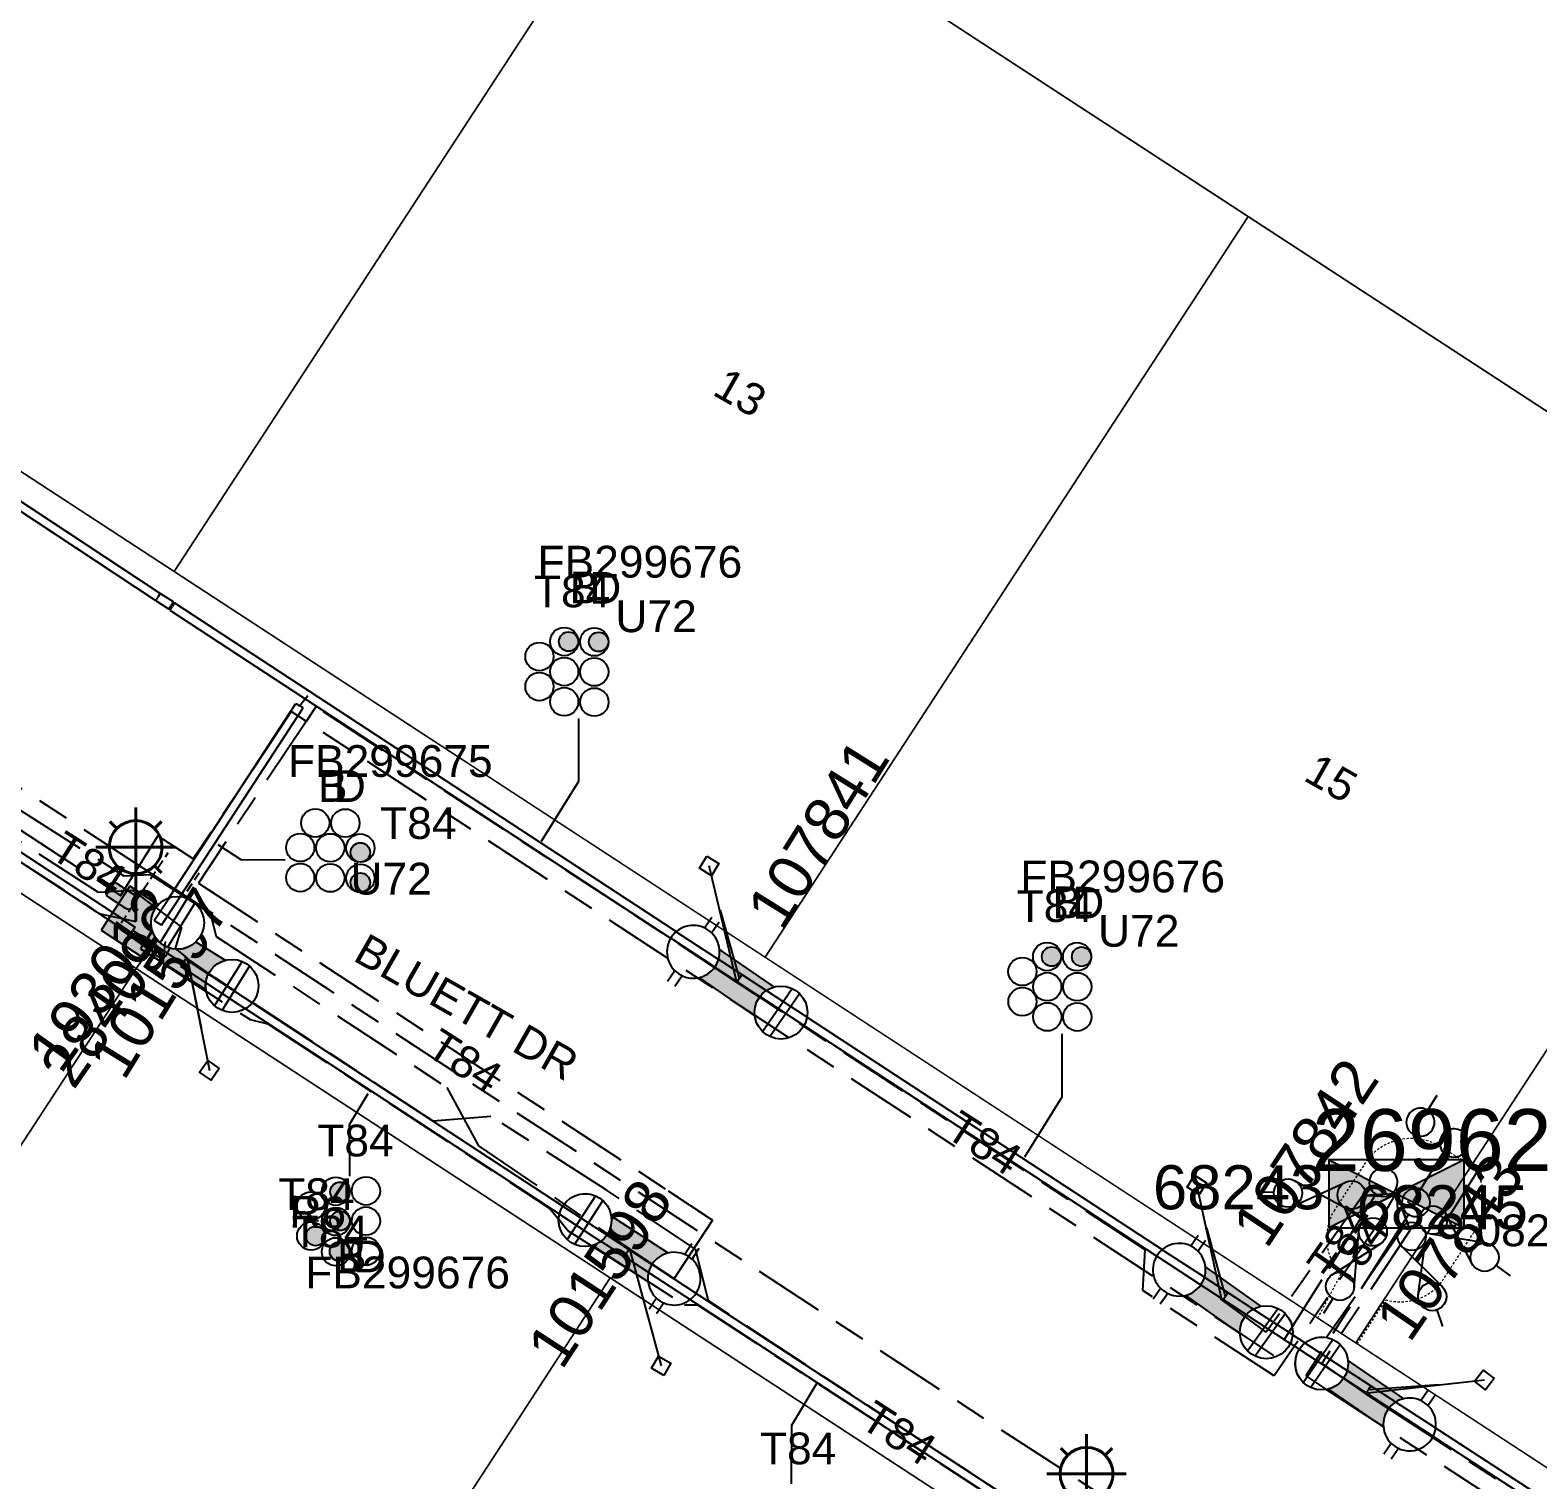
# Model space of a CAD drawing. Header units: metres. Extents: x 0 to 294317, y 0 to 6233398.
# Drawn here: x 293360.8 to 293446.3, y 6231379.5 to 6231461.6 of the extents above; entities that cross this region are included whole.
import ezdxf
from ezdxf.enums import TextEntityAlignment as Align

# ---------------------------------------------------------------- set-up
doc = ezdxf.new("R2010")
doc.units = ezdxf.units.M
for name, pattern in [('Cable Exist UG', [8.2, 4, -1.2, 1.8, -1.2]), ('DASHED', [0.75, 0.5, -0.25]), ('HIDDEN', [0.375, 0.25, -0.125]), ('HIDDEN2', [0.1875, 0.125, -0.0625])]:
    doc.linetypes.add(name, pattern=pattern)
doc.layers.get('0').update_dxf_attribs({"color": 6})
for name, color, linetype in [('_User Miscellaneous2', 7, 'Continuous'), ('Duct_SP_EXT', 7, 'Continuous'), ('Equip_HV_EXT', 7, 'Continuous'), ('Equip_LV_EXT', 7, 'Continuous'), ('Equip_SL_EXT', 7, 'Continuous'), ('Equip_SP_SL_EXT', 7, 'Continuous'), ('Mains_HV_EXT', 7, 'Continuous'), ('Mains_LV_EXT', 7, 'Continuous'), ('Mains_SL_EXT', 7, 'Continuous'), ('Services_SP_EXT', 7, 'Continuous'), ('Sub_SP_EXT', 7, 'Continuous'), ('SupportsUG_SP_LV_EXT', 7, 'Continuous'), ('SupportsUG_SP_LV_SL_EXT', 7, 'Continuous'), ('Trench_SP_EXT', 7, 'Continuous')]:
    doc.layers.add(name, color=color, linetype=linetype)
for name, color, linetype, lineweight in [('Cadastre Buildings_SP_EXT', 9, 'Continuous', 5), ('Cadastre Land Parcels_SP_EXT', 9, 'Continuous', 5), ('Cadastre Other Property_SP_EXT', 9, 'HIDDEN', 5), ('Cadastre Roads_SP_EXT', 9, 'Continuous', 5)]:
    doc.layers.add(name, color=color, linetype=linetype, lineweight=lineweight)
doc.layers.add('UNKNOWN_FEATURES', color=1, linetype='DASHED', plot=False)
doc.styles.add('COLUMN_LABEL', font='arial.ttf')
doc.styles.add('iecARIAL', font='arial.ttf', dxfattribs={"height": 2})
doc.styles.add('POLE_LABEL', font='arial.ttf')
doc.styles.get("Standard").update_dxf_attribs({"font": 'arial.ttf'})
doc.styles.add('SWITCH_LABEL', font='arial.ttf', dxfattribs={"height": 2.5})

# ---------------------------------------------------------------- blocks, each defined once
blk = doc.blocks.new('SUB_PADMOUNT_EXT')
for points in [[(0, 0), (-3.84, 1.92), (-3.84, -1.92)], [(0, 0), (3.84, 1.92), (3.84, -1.92)]]:
    blk.add_hatch(color=256).paths.add_polyline_path(points)
for p, q in [((3.84, 1.92), (-3.84, -1.92)), ((-3.84, 1.92), (3.84, -1.92))]:
    blk.add_line(p, q)
blk.add_lwpolyline([(-3.84, -1.92), (3.84, -1.92), (3.84, 1.92), (-3.84, 1.92)], close=True)
for tag, height, flags, p in [('ASSET_NUM', 3.5, 8, (2, 2)), ('STREET_CODE', 0.2, 9, (1.5, 0)), ('OPERATING_VOLTAGE', 0.2, 9, (1.5, -0.6)), ('ORIENTATION', 0.2, 9, (1.5, -0.8)), ('CONSTRUCTED_VOLTAGE', 0.2, 9, (1.5, -0.2)), ('NO_PHASES', 0.2, 9, (1.5, -0.4)), ('OWNED_BY', 0.2, 9, (1.5, -1)), ('OPERATED_BY', 0.2, 9, (1.5, -1.2)), ('SECONDARY_VOLTAGE', 0.2, 9, (1.5, -1.6)), ('STATE', 0.2, 9, (1.5, -1.8)), ('MAINTAINED_BY', 0.2, 9, (1.5, -1.4)), ('SUBSTATION_TYPE', 0.2, 9, (1.5, -2.2)), ('USAGE', 0.2, 9, (1.5, -2.4)), ('PARENT', 0.2, 9, (1.5, -2)), ('LEGEND', 0.2, 9, (1.5, -2.6)), ('STREETNAME', 0.2, 9, (1.5, -3)), ('SUBURB', 0.2, 9, (1.5, -3.2)), ('LOCATION', 0.2, 9, (1.5, -2.8)), ('NOTES', 0.2, 9, (1.5, -3.4)), ('Z', 0.2, 1, (1.5, -3.6))]:
    blk.add_attdef(tag, text='', height=height, dxfattribs=dict(flags=flags)).set_placement(p, align=Align.MIDDLE_LEFT)
blk = doc.blocks.new('COLUMN_EXT')
blk.add_hatch(color=256).paths.add_polyline_path([(-1.485, 1.485), (-1.485, -1.485), (1.485, -1.485), (1.485, 1.485)])
blk.add_lwpolyline([(-1.485, -1.485), (1.485, -1.485), (1.485, 1.485), (-1.485, 1.485)], close=True)
for tag, height, style, flags, p in [('ASSET_NUM', 2.5, 'COLUMN_LABEL', 8, (2, 2)), ('STRUCTURE_PLANT_NUMBER', 0.2, 'POLE_LABEL', 9, (1.813, 0.031)), ('STREET_CODE', 0.2, 'COLUMN_LABEL', 9, (1.813, -0.2))]:
    blk.add_attdef(tag, text='', height=height, dxfattribs=dict(style=style, flags=flags)).set_placement(p, align=Align.MIDDLE_LEFT)
at = {"flags": 9}
for tag, p in [('OWNED_BY', (1.813, -0.6)), ('STATE', (1.813, -0.8)), ('COLUMN_TYPE', (1.813, -0.4)), ('STREETNAME', (1.813, -1.6)), ('SUBURB', (1.813, -1.8)), ('USAGE', (1.813, -1)), ('LEGEND', (1.813, -1.2)), ('LOCATION', (1.813, -1.4)), ('NOTES', (1.813, -2))]:
    blk.add_attdef(tag, text='', height=0.2, dxfattribs=at).set_placement(p, align=Align.MIDDLE_LEFT)
at = {"flags": 1}
blk.add_attdef('Z', (1.813, -2.351), '', height=0.2, dxfattribs=at)
blk = doc.blocks.new('PILLAR_EXT')
blk.add_hatch(color=256).paths.add_polyline_path([(-2.475, 0.99), (-2.475, -0.99), (2.475, -0.99), (2.475, 0.99)])
blk.add_lwpolyline([(-2.475, -0.99), (2.475, -0.99), (2.475, 0.99), (-2.475, 0.99)], close=True)
at = {"style": 'iecARIAL', "flags": 8}
blk.add_attdef('ASSET_NUM', (1.5, 3.5), '', height=2.5, dxfattribs=at)
for tag, p, flags in [('OWNED_BY', (0, -0.2), 9), ('STATE', (0, -0.4), 9), ('SUPPORT_TYPE', (0, -0.6), 9), ('USAGE', (0, -0.8), 9), ('LEGEND', (0, -1), 9), ('STREETNAME', (0, -1.8), 9), ('LOCATION', (0, -1.2), 9), ('NOTES', (0, -1.4), 9), ('PARENT', (0, -1.6), 9), ('SUBURB', (0, -2), 1)]:
    blk.add_attdef(tag, p, '', height=0.2, dxfattribs=dict(flags=flags))
blk = doc.blocks.new('DUCT_EXT')
blk.add_circle((0, 0.8), 0.8)
at = {"flags": 1}
blk.add_attdef('Z', (0, 0), '', height=0.2, dxfattribs=at)
at = {"flags": 9}
for tag, p in [('DUCT_CODE', (0, 0)), ('XSECT_TYPE', (0, -0.2)), ('STATE', (0, -0.6)), ('FB_REFERENCE', (0, -0.4)), ('NOTES', (0, -0.8))]:
    blk.add_attdef(tag, text='', height=0.2, dxfattribs=at).set_placement(p, align=Align.MIDDLE_LEFT)
blk = doc.blocks.new('SL_LANTERN_EXT')
at = {"lineweight": 40}
for p, q in [((0, 1.968), (0, 6.468)), ((-1.459, 5.676), (-1.061, 5.278)), ((1.458, 5.676), (1.06, 5.278)), ((-2.25, 4.218), (2.25, 4.218)), ((-1.459, 2.759), (-1.061, 3.157)), ((0, 0), (0, 2.721)), ((1.458, 2.759), (1.06, 3.157))]:
    blk.add_line(p, q, dxfattribs=at)
blk.add_circle((0, 4.218), 1.5, dxfattribs=at)
at = {"style": 'iecARIAL', "flags": 8}
blk.add_attdef('ASSET_NUM', (1.5, 1.5), '', height=2.5, dxfattribs=at)
for tag, p, height, flags in [('CONSTRUCTED_VOLTAGE', (0.981, -0.653), 0.2, 9), ('CONTROL_TYPE', (0.981, -0.853), 0.2, 9), ('LANTERN_PURPOSE', (0.981, -1.053), 0.2, 9), ('LNUMBER', (2.181, -3.253), 2.5, 8), ('OPERATING_VOLTAGE', (0.981, -1.653), 0.2, 9), ('ORIENTATION', (0.981, -1.853), 0.2, 9), ('LANTERN_TYPE', (0.981, -1.253), 0.2, 9), ('NO_PHASES', (0.981, -1.453), 0.2, 9), ('OWNED_BY', (0.981, -2.053), 0.2, 9), ('STATE', (0.981, -2.253), 0.2, 9), ('CEXIST', (0.981, -2.653), 0.2, 9), ('USAGE', (0.981, -2.453), 0.2, 9), ('CNEW', (0.981, -2.853), 0.2, 9), ('CNUMBER', (0.981, -3.053), 0.2, 9), ('CREMOVE', (0.981, -3.253), 0.2, 9), ('CREPLACE', (0.981, -3.453), 0.2, 9), ('LKINGHEIGHT', (0.981, -3.653), 0.2, 9), ('LBRACKET', (0.981, -3.853), 0.2, 9), ('LBRACKETVOCAB', (0.981, -4.053), 0.2, 9), ('LCATEGORY', (0.981, -4.253), 0.2, 9), ('LCHARGE1', (0.981, -4.453), 0.2, 9), ('LCHARGE1PERCENT', (0.981, -4.653), 0.2, 9), ('LCHARGE2', (0.981, -4.853), 0.2, 9), ('LCHARGE2PERCENT', (0.981, -5.053), 0.2, 9), ('LCHARGE3', (0.981, -5.253), 0.2, 9), ('LCHARGE3PERCENT', (0.981, -5.453), 0.2, 9), ('LEXIST', (0.981, -5.653), 0.2, 9), ('LLAMP', (0.981, -5.853), 0.2, 9), ('LLAMPVOCAB', (0.981, -6.053), 0.2, 9), ('LMAST', (0.981, -6.253), 0.2, 9), ('LMASTVOCAB', (0.981, -6.453), 0.2, 9), ('LNEW', (0.981, -6.653), 0.2, 9), ('LANTNUMBER', (0.981, -6.853), 0.2, 9), ('LOUTREACH', (0.981, -7.253), 0.2, 9), ('LOUTREACHVOCAB', (0.981, -7.453), 0.2, 9), ('LRATECODE', (0.981, -7.653), 0.2, 9), ('LREMOVE', (0.981, -7.853), 0.2, 9), ('LREPLACE', (0.981, -8.053), 0.2, 9), ('LTYPE', (0.981, -8.253), 0.2, 9), ('LTYPEVOCAB', (0.981, -8.453), 0.2, 9), ('LEGEND', (0.981, -8.653), 0.2, 9), ('STREETNAME', (0.981, -9.253), 0.2, 9), ('SUBURB', (0.981, -9.453), 0.2, 1), ('LOCATION', (0.981, -8.853), 0.2, 9), ('NOTES', (0.981, -9.053), 0.2, 9)]:
    blk.add_attdef(tag, p, '', height=height, dxfattribs=dict(flags=flags))
blk = doc.blocks.new('CCP_EXT')
at = {"flags": 9}
for tag, p in [('STATE', (0, -1.8)), ('USAGE', (0, -1.2)), ('LEGEND', (0, -1.4)), ('LIFE_SUPPORT', (0, -1.6)), ('NOTES', (0, -2))]:
    blk.add_attdef(tag, text='', height=0.2, dxfattribs=at).set_placement(p, align=Align.MIDDLE_LEFT)
blk.add_wipeout([(0, 0.566), (0.566, 0), (0, -0.566), (-0.566, 0)])
blk.add_lwpolyline([(-0.566, 0), (0, 0.566), (0.566, 0), (0, -0.566), (-0.566, 0)])
at = {"flags": 1}
blk.add_attdef('Z', (0, 0), '', height=0.2, dxfattribs=at)
at = {"flags": 9}
for tag, p in [('CCP_TYPE', (0, 0)), ('OPERATING_VOLTAGE', (0, -0.6)), ('ORIENTATION', (0, -0.8)), ('CONSTRUCTED_VOLTAGE', (0, -0.2)), ('NO_PHASES', (0, -0.4)), ('OWNED_BY', (0, -1))]:
    blk.add_attdef(tag, text='', height=0.2, dxfattribs=at).set_placement(p, align=Align.MIDDLE_LEFT)
blk = doc.blocks.new('SL_STJ_EXT')
h = blk.add_hatch(color=256)
edge = h.paths.add_edge_path()
edge.add_ellipse((-0.586, 0.131), major_axis=(0.226, 0.226), ratio=1, start_angle=44.99996, end_angle=135)
edge.add_line((-0.906, 0.131), (-0.906, -0.131))
edge.add_ellipse((-0.586, -0.131), major_axis=(0.226, 0.226), ratio=1, start_angle=134.99996, end_angle=225)
edge.add_line((-0.586, -0.451), (0.586, -0.451))
edge.add_ellipse((0.586, -0.131), major_axis=(-0.226, 0.226), ratio=1, start_angle=134.99996, end_angle=225)
edge.add_line((0.906, -0.131), (0.906, 0.131))
edge.add_ellipse((0.586, 0.131), major_axis=(-0.226, 0.226), ratio=1, start_angle=224.99996, end_angle=315)
edge.add_line((0.586, 0.451), (-0.586, 0.451))
blk.add_lwpolyline([(-0.906, 0.131), (-0.906, -0.131, 0.414214), (-0.586, -0.451), (0.586, -0.451, 0.414214), (0.906, -0.131), (0.906, 0.131, 0.414214), (0.586, 0.451), (-0.586, 0.451, 0.414214)], format="xyb", close=True)
at = {"flags": 1}
blk.add_attdef('Z', (0, 0), '', height=0.2, dxfattribs=at)
at = {"flags": 9}
for tag, p in [('ORIENTATION', (0, 0)), ('USAGE', (0, -0.2)), ('LEGEND', (0, -0.4)), ('NOTES', (0, -0.6))]:
    blk.add_attdef(tag, text='', height=0.2, dxfattribs=at).set_placement(p, align=Align.MIDDLE_LEFT)
blk = doc.blocks.new('HV_STJ_EXT')
h = blk.add_hatch(color=256)
edge = h.paths.add_edge_path()
edge.add_ellipse((-0.586, 0.131), major_axis=(0.226, 0.226), ratio=1, start_angle=44.99996, end_angle=135)
edge.add_line((-0.906, 0.131), (-0.906, -0.131))
edge.add_ellipse((-0.586, -0.131), major_axis=(0.226, 0.226), ratio=1, start_angle=134.99996, end_angle=225)
edge.add_line((-0.586, -0.451), (0.586, -0.451))
edge.add_ellipse((0.586, -0.131), major_axis=(-0.226, 0.226), ratio=1, start_angle=134.99996, end_angle=225)
edge.add_line((0.906, -0.131), (0.906, 0.131))
edge.add_ellipse((0.586, 0.131), major_axis=(-0.226, 0.226), ratio=1, start_angle=224.99996, end_angle=315)
edge.add_line((0.586, 0.451), (-0.586, 0.451))
blk.add_lwpolyline([(-0.906, 0.131), (-0.906, -0.131, 0.414214), (-0.586, -0.451), (0.586, -0.451, 0.414214), (0.906, -0.131), (0.906, 0.131, 0.414214), (0.586, 0.451), (-0.586, 0.451, 0.414214)], format="xyb", close=True)
for tag, flags, p in [('ORIENTATION', 9, (1.5, 0)), ('Z', 1, (1.5, -0.8)), ('USAGE', 9, (1.5, -0.2)), ('LEGEND', 9, (1.5, -0.4)), ('NOTES', 9, (1.5, -0.6))]:
    blk.add_attdef(tag, text='', height=0.2, dxfattribs=dict(flags=flags)).set_placement(p, align=Align.MIDDLE_LEFT)
blk = doc.blocks.new('LV_UG_LINKS_CLOSED_EXT')
blk.add_wipeout([(-1.056, 1.057), (-1.18, 0.916), (-1.286, 0.761), (-1.371, 0.594), (-1.435, 0.417), (-1.476, 0.234), (-1.493, 0.047), (-1.487, -0.14), (-1.458, -0.326), (-1.406, -0.506), (-1.331, -0.678), (-1.236, -0.839), (-1.121, -0.988), (-0.988, -1.12), (-0.84, -1.235), (-0.679, -1.331), (-0.506, -1.406), (-0.326, -1.458), (-0.141, -1.487), (0.047, -1.493), (0.233, -1.476), (0.416, -1.435), (0.593, -1.371), (0.76, -1.286), (0.915, -1.181), (1.056, -1.057), (1.18, -0.916), (1.286, -0.761), (1.371, -0.594), (1.435, -0.417), (1.476, -0.234), (1.493, -0.047), (1.487, 0.14), (1.458, 0.326), (1.406, 0.506), (1.331, 0.678), (1.236, 0.839), (1.121, 0.988), (0.988, 1.12), (0.84, 1.235), (0.679, 1.331), (0.506, 1.406), (0.326, 1.458), (0.141, 1.487), (-0.047, 1.493), (-0.233, 1.476), (-0.416, 1.435), (-0.593, 1.371), (-0.76, 1.286), (-0.915, 1.181)])
for p, q in [((-0.25, -1.479), (-0.25, 1.479)), ((0.25, -1.479), (0.25, 1.479))]:
    blk.add_line(p, q)
blk.add_circle((0, 0), 1.5)
at = {"flags": 9}
for tag, p in [('ACTUAL_STATUS', (0, 0)), ('OPERATING_VOLTAGE', (0, -0.6)), ('ORIENTATION', (0, -0.8)), ('CONSTRUCTED_VOLTAGE', (0, -0.2)), ('NO_PHASES', (0, -0.4)), ('STATE', (0, -1)), ('SWITCH_TYPE', (0, -1.2)), ('USAGE', (0, -1.4)), ('NOTES', (0, -1.6))]:
    blk.add_attdef(tag, text='', height=0.2, dxfattribs=at).set_placement(p, align=Align.MIDDLE_LEFT)
at = {"flags": 1}
blk.add_attdef('Z', (0, 0), '', height=0.2, dxfattribs=at)
blk = doc.blocks.new('LV_UG_LINKS_OPEN_EXT')
for p, q in [((-0.249, 1.473), (-0.249, 2.22)), ((0.249, 1.473), (0.249, 2.22)), ((-0.249, -1.473), (-0.249, -2.22)), ((0.249, -1.473), (0.249, -2.22))]:
    blk.add_line(p, q)
at = {"flags": 9}
for tag, p in [('ACTUAL_STATUS', (0, 0)), ('OPERATING_VOLTAGE', (0, -0.6)), ('ORIENTATION', (0, -0.8)), ('CONSTRUCTED_VOLTAGE', (0, -0.2)), ('NO_PHASES', (0, -0.4)), ('STATE', (0, -1)), ('SWITCH_TYPE', (0, -1.2)), ('USAGE', (0, -1.4)), ('NOTES', (0, -1.6))]:
    blk.add_attdef(tag, text='', height=0.2, dxfattribs=at).set_placement(p, align=Align.MIDDLE_LEFT)
at = {"flags": 1}
blk.add_attdef('Z', (0, 0), '', height=0.2, dxfattribs=at)
blk.add_wipeout([(-0.249, 1.473), (-0.432, 1.43), (-0.608, 1.365), (-0.774, 1.278), (-0.928, 1.171), (-1.067, 1.045), (-1.19, 0.903), (-1.294, 0.747), (-1.377, 0.579), (-1.439, 0.402), (-1.478, 0.218), (-1.494, 0.031), (-1.486, -0.156), (-1.455, -0.341), (-1.4, -0.521), (-1.324, -0.692), (-1.227, -0.853), (-1.11, -1), (-0.976, -1.131), (-0.827, -1.244), (-0.664, -1.338), (-0.491, -1.411), (-0.311, -1.461), (-0.125, -1.489), (0.062, -1.493), (0.249, -1.473), (0.432, -1.43), (0.608, -1.365), (0.774, -1.278), (0.928, -1.171), (1.067, -1.045), (1.19, -0.903), (1.294, -0.747), (1.377, -0.579), (1.439, -0.402), (1.478, -0.218), (1.494, -0.031), (1.486, 0.156), (1.455, 0.341), (1.4, 0.521), (1.324, 0.692), (1.227, 0.853), (1.11, 1), (0.976, 1.131), (0.827, 1.244), (0.664, 1.338), (0.491, 1.411), (0.311, 1.461), (0.125, 1.489), (-0.062, 1.493)])
blk.add_lwpolyline([(0, -1.494, 1), (0, 1.494, 1)], format="xyb", close=True)
blk = doc.blocks.new('LV_UG_DFUSE_CLOSED_EXT')
for points in [[(1, 0), (0, 0)], [(5.04, 0.726), (2.156, -0.717)], [(5.049, -0.707), (2.156, 0.717)], [(6.2, 0.013), (7.2, 0.013)]]:
    blk.add_lwpolyline(points)
for centre in [(1.8, 0), (5.4, 0.011)]:
    blk.add_circle(centre, 0.8)
at = {"flags": 9}
for tag, p in [('ACTUAL_STATUS', (0, 0)), ('OPERATING_VOLTAGE', (0, -0.6)), ('ORIENTATION', (0, -0.8)), ('CONSTRUCTED_VOLTAGE', (0, -0.2)), ('NO_PHASES', (0, -0.4)), ('STATE', (0, -1)), ('SWITCH_TYPE', (0, -1.2)), ('USAGE', (0, -1.4)), ('NOTES', (0, -1.6))]:
    blk.add_attdef(tag, text='', height=0.2, dxfattribs=at).set_placement(p, align=Align.MIDDLE_LEFT)
at = {"flags": 1}
blk.add_attdef('Z', (0, 0), '', height=0.2, dxfattribs=at)
blk = doc.blocks.new('SWG_HOLEC_SU_EXT')
blk.add_line((1.8, -2), (5.8, -2))
for points in [[(1, 0), (0, 0)], [(6.6, 0), (7.6, 0)]]:
    blk.add_lwpolyline(points)
for points in [[(1.8, -0.8, 1), (1.8, 0.8, 1)], [(5.8, -0.8, 1), (5.8, 0.8, 1)]]:
    blk.add_lwpolyline(points, format="xyb", close=True)
at = {"style": 'SWITCH_LABEL', "flags": 8}
blk.add_attdef('ASSET_NUM', text='', height=2.5, rotation=179.95437, dxfattribs=at).set_placement((-2.4, 0), align=Align.MIDDLE_LEFT)
at = {"flags": 1}
blk.add_attdef('Z', (0, 0), '', height=0.2, dxfattribs=at)
at = {"flags": 9}
for tag, p in [('ACTUAL_STATUS', (0, -0.4)), ('CONSTRUCTED_VOLTAGE', (0, -0.6)), ('NO_PHASES', (0, -0.8)), ('OPERATING_VOLTAGE', (0, -1)), ('ORIENTATION', (0, -1.2)), ('OWNED_BY', (0, -1.4)), ('STATE', (0, -1.8)), ('PARENT', (0, -1.6)), ('SWITCH_TYPE', (0, -2)), ('STREETNAME', (0, -2.6)), ('USAGE', (0, -2.2)), ('LOCATION', (0, -2.4)), ('SUBURB', (0, -2.8)), ('NOTES', (0, -3))]:
    blk.add_attdef(tag, text='', height=0.2, dxfattribs=at).set_placement(p, align=Align.MIDDLE_LEFT)
at = {"style": 'SWITCH_LABEL', "flags": 9}
blk.add_attdef('STREET_CODE', text='', height=0.2, dxfattribs=at).set_placement((0, -0.2), align=Align.MIDDLE_LEFT)
blk = doc.blocks.new('CABLE_LARGE_EXT')
h = blk.add_hatch(color=256)
edge = h.paths.add_edge_path()
edge.add_arc((0, 0.55), 0.55, 0, 360)
blk.add_circle((0, 0.55), 0.55)
at = {"flags": 1}
blk.add_attdef('Z', (0, 0), '', height=0.2, dxfattribs=at)
at = {"flags": 9}
for tag, p in [('COND_CODE', (0, 0)), ('XSECT_SIZE', (0, -0.6)), ('STATE', (0, -0.4)), ('FB_REFERENCE', (0, -0.2)), ('NOTES', (0, -0.8))]:
    blk.add_attdef(tag, text='', height=0.2, dxfattribs=at).set_placement(p, align=Align.MIDDLE_LEFT)

msp = doc.modelspace()

# ---------------------------------------------------------------- linework, layer by layer
at = {"layer": 'Cadastre Land Parcels_SP_EXT', "linetype": 'Continuous'}
for points in [[(293396.364, 6231472.869), (293511.204, 6231397.988), (293534.694, 6231434.005), (293419.86, 6231508.882), (293413.849, 6231499.671), (293396.364, 6231472.869)], [(293323.201, 6231475.111), (293326.694, 6231458.505), (293368.988, 6231430.911), (293396.364, 6231472.869), (293344.022, 6231507.025), (293323.201, 6231475.111)], [(293429.852, 6231451.033), (293396.364, 6231472.869), (293368.988, 6231430.911), (293402.477, 6231409.058), (293429.852, 6231451.033)], [(293463.338, 6231429.199), (293429.852, 6231451.033), (293402.477, 6231409.058), (293435.959, 6231387.208), (293463.338, 6231429.199)], [(293489.288, 6231364.364), (293511.204, 6231397.988), (293463.338, 6231429.199), (293435.959, 6231387.208), (293475.436, 6231361.448), (293489.288, 6231364.364)], [(293296.738, 6231359.514), (293310.565, 6231350.496), (293323.153, 6231341.437), (293366.849, 6231408.428), (293340.046, 6231425.909), (293296.738, 6231359.514)], [(293323.153, 6231341.437), (293330.769, 6231335.439), (293337.695, 6231328.655), (293344.749, 6231321.745), (293346.958, 6231319.045), (293393.691, 6231390.899), (293366.849, 6231408.428), (293323.153, 6231341.437)]]:
    msp.add_lwpolyline(points, close=True, dxfattribs=at)
at = {"layer": 'Cadastre Other Property_SP_EXT', "linetype": 'HIDDEN2'}
msp.add_lwpolyline([(293436.038, 6231387.157), (293437.652, 6231389.649), (293437.652, 6231389.649, 0.283602), (293440.737, 6231390.549), (293440.737, 6231390.549), (293442.777, 6231393.692), (293442.777, 6231393.692, 0.322748), (293442.554, 6231397.214), (293442.554, 6231397.214), (293440.677, 6231398.364), (293440.677, 6231398.364, 0.368784), (293436.624, 6231397.618), (293436.624, 6231397.618), (293434.738, 6231394.736), (293434.738, 6231394.736, 0.334428), (293435.101, 6231391.099), (293435.101, 6231391.099), (293433.789, 6231388.625), (293436.038, 6231387.157)], format="xyb", close=True, dxfattribs=at)
at = {"layer": 'Duct_SP_EXT'}
for p, q in [((293368.195, 6231429.67), (293325.524, 6231457.829)), ((293367.934, 6231429.267), (293325.26, 6231457.428)), ((293367.934, 6231429.267), (293368.065, 6231429.469)), ((293368.195, 6231429.67), (293368.065, 6231429.469)), ((293368.951, 6231429.189), (293368.195, 6231429.67)), ((293368.694, 6231428.784), (293367.934, 6231429.267)), ((293368.694, 6231428.784), (293368.823, 6231428.986)), ((293368.741, 6231428.729), (293368.873, 6231428.93)), ((293368.951, 6231429.189), (293368.823, 6231428.986)), ((293369.004, 6231429.13), (293368.873, 6231428.93)), ((293342.473, 6231426.063), (293366.527, 6231410.372)), ((293375.894, 6231423.444), (293376.095, 6231423.313)), ((293376.296, 6231423.182), (293376.095, 6231423.313)), ((293366.527, 6231410.372), (293366.658, 6231410.573))]:
    msp.add_line(p, q, dxfattribs=at)
for points in [[(293391.911, 6231422.579), (293391.908, 6231419.022), (293389.786, 6231415.624)], [(293375.282, 6231414.552), (293372.786, 6231414.587), (293371.496, 6231415.42)], [(293419.283, 6231404.722), (293419.294, 6231401.141), (293417.173, 6231397.732)], [(293378.939, 6231396.664), (293378.938, 6231399.586), (293379.987, 6231401.343)], [(293376.462, 6231394.153), (293377.18, 6231394.144)], [(293403.969, 6231379.23), (293403.988, 6231382.545), (293405.42, 6231384.948)]]:
    msp.add_lwpolyline(points, dxfattribs=at)
at = {"layer": 'Mains_HV_EXT', "linetype": 'Cable Exist UG'}
msp.add_lwpolyline([(293338.42, 6231423.619), (293344.187, 6231426.859), (293346.528, 6231425.24), (293346.528, 6231425.24), (293365.993, 6231412.541)], dxfattribs=at)
at = {"layer": 'Trench_SP_EXT', "linetype": 'Cable Exist UG'}
for points in [[(293376.095, 6231423.313), (293376.567, 6231423.892)], [(293401.03, 6231407.875), (293399.665, 6231412.733)], [(293368.068, 6231411.008), (293367.451, 6231410.054)], [(293369.489, 6231408.715), (293366.677, 6231410.563)], [(293369.755, 6231408.98), (293370.641, 6231404.416)], [(293428.569, 6231389.869), (293427.358, 6231394.251)], [(293433.602, 6231386.582), (293436.445, 6231390.576), (293438.81, 6231394.008)], [(293394.787, 6231392.546), (293396.024, 6231387.987)], [(293436.668, 6231384.579), (293441.632, 6231384.935)]]:
    msp.add_lwpolyline(points, dxfattribs=at)
at = {"layer": 'UNKNOWN_FEATURES'}
for points in [[(293365.998, 6231411.004), (293368.655, 6231414.989)], [(293366.849, 6231408.428), (293370.417, 6231413.846)]]:
    msp.add_lwpolyline(points, dxfattribs=at)

# ---------------------------------------------------------------- block references
at = {"layer": 'Duct_SP_EXT', "rotation": 90}
for name, p in [('DUCT_EXT', (293391.895, 6231426.943)), ('DUCT_EXT', (293393.6, 6231426.929)), ('DUCT_EXT', (293390.494, 6231426.096)), ('CABLE_LARGE_EXT', (293391.895, 6231426.943)), ('CABLE_LARGE_EXT', (293393.6, 6231426.929)), ('DUCT_EXT', (293391.895, 6231425.241)), ('DUCT_EXT', (293393.599, 6231425.23)), ('DUCT_EXT', (293390.493, 6231424.396)), ('DUCT_EXT', (293391.895, 6231423.538)), ('DUCT_EXT', (293393.603, 6231423.512)), ('DUCT_EXT', (293419.261, 6231409.097)), ('DUCT_EXT', (293420.959, 6231409.092)), ('DUCT_EXT', (293417.858, 6231408.251)), ('CABLE_LARGE_EXT', (293419.261, 6231409.097)), ('CABLE_LARGE_EXT', (293420.959, 6231409.092)), ('DUCT_EXT', (293419.264, 6231407.391)), ('DUCT_EXT', (293420.966, 6231407.385)), ('DUCT_EXT', (293417.863, 6231406.544)), ('DUCT_EXT', (293419.267, 6231405.685)), ('DUCT_EXT', (293420.969, 6231405.678)), ('DUCT_EXT', (293378.955, 6231395.806)), ('CABLE_LARGE_EXT', (293378.938, 6231395.774)), ('DUCT_EXT', (293380.659, 6231395.824)), ('DUCT_EXT', (293377.557, 6231394.974)), ('DUCT_EXT', (293378.958, 6231394.09)), ('CABLE_LARGE_EXT', (293378.94, 6231394.124)), ('DUCT_EXT', (293380.66, 6231394.115)), ('DUCT_EXT', (293377.557, 6231393.268)), ('CABLE_LARGE_EXT', (293377.557, 6231393.268)), ('DUCT_EXT', (293378.959, 6231392.374)), ('CABLE_LARGE_EXT', (293378.913, 6231392.389)), ('DUCT_EXT', (293380.661, 6231392.409))]:
    msp.add_blockref(name, p, dxfattribs=at)
at = {"layer": 'Duct_SP_EXT'}
for name, p in [('DUCT_EXT', (293376.989, 6231415.867)), ('DUCT_EXT', (293378.693, 6231415.857)), ('DUCT_EXT', (293376.136, 6231414.476)), ('DUCT_EXT', (293377.84, 6231414.461)), ('DUCT_EXT', (293379.544, 6231414.448)), ('CABLE_LARGE_EXT', (293379.544, 6231414.448)), ('DUCT_EXT', (293376.135, 6231412.775)), ('DUCT_EXT', (293377.84, 6231412.758)), ('DUCT_EXT', (293379.544, 6231412.74)), ('CABLE_LARGE_EXT', (293379.544, 6231412.74))]:
    msp.add_blockref(name, p, dxfattribs=at)
at = {"layer": 'Equip_HV_EXT', "rotation": 146.950988404393}
msp.add_blockref('HV_STJ_EXT', (293365.993, 6231412.541), dxfattribs=at)
at = {"layer": 'Equip_HV_EXT'}
ref = msp.add_blockref('SWG_HOLEC_SU_EXT', (293438.396, 6231393.646), dxfattribs=dict(at, rotation=57.58612257244432))
ref.add_attrib('ASSET_NUM', '68245', dxfattribs={"layer": '0', "height": 2.5, "style": 'SWITCH_LABEL'}).set_placement((293435.997, 6231394.896), align=Align.MIDDLE_LEFT)
at = {"layer": 'Equip_LV_EXT'}
for p, rotation in [((293437.507, 6231395.532), 178.0972061798891), ((293437.85, 6231395.043), 238.75741591786), ((293438.872, 6231395.229), 323.9999999316869), ((293438.542, 6231394.949), 288.6733437439703)]:
    msp.add_blockref('LV_UG_DFUSE_CLOSED_EXT', p, dxfattribs=dict(at, rotation=rotation))
at = {"layer": 'Equip_SL_EXT', "rotation": 243.4349486737738}
msp.add_blockref('SL_STJ_EXT', (293368.433, 6231409.95), dxfattribs=at)
at = {"layer": 'Equip_SP_SL_EXT'}
ref = msp.add_blockref('SL_LANTERN_EXT', (293366.815, 6231411.083), dxfattribs=at)
ref.add_attrib('ASSET_NUM', '193012', dxfattribs={"layer": '0', "height": 2.5, "rotation": 54.53542, "style": 'iecARIAL'}).set_placement((293368.315, 6231412.583), align=Align.MIDDLE_RIGHT)
ref = msp.add_blockref('SL_LANTERN_EXT', (293420.693, 6231375.575), dxfattribs=at)
ref.add_attrib('ASSET_NUM', '209567', dxfattribs={"layer": '0', "height": 2.5, "rotation": 56.76097, "style": 'iecARIAL'}).set_placement((293422.193, 6231377.075), align=Align.MIDDLE_RIGHT)
at = {"layer": 'Sub_SP_EXT'}
ref = msp.add_blockref('SUB_PADMOUNT_EXT', (293438.254, 6231395.656), dxfattribs=at)
ref.add_attrib('ASSET_NUM', '26962', dxfattribs={"layer": '0', "height": 3.5}).set_placement((293440.254, 6231395.906), align=Align.BOTTOM_CENTER)
at = {"layer": 'SupportsUG_SP_LV_EXT'}
ref = msp.add_blockref('PILLAR_EXT', (293400.885, 6231407.627), dxfattribs=dict(at, rotation=325.5687555810338))
ref.add_attrib('ASSET_NUM', '107841', dxfattribs={"layer": '0', "height": 2.5, "rotation": 58.03562, "style": 'iecARIAL'}).set_placement((293402.385, 6231411.127), align=Align.MIDDLE_LEFT)
ref = msp.add_blockref('PILLAR_EXT', (293369.707, 6231409.074), dxfattribs=dict(at, rotation=328.2034014825493))
ref.add_attrib('ASSET_NUM', '101597', dxfattribs={"layer": '0', "height": 2.5, "rotation": 58.33406, "style": 'iecARIAL'}).set_placement((293371.207, 6231412.574), align=Align.MIDDLE_RIGHT)
ref = msp.add_blockref('PILLAR_EXT', (293428.36, 6231389.659), dxfattribs=dict(at, rotation=324.690281006101))
ref.add_attrib('ASSET_NUM', '107842', dxfattribs={"layer": '0', "height": 2.5, "rotation": 56.39782, "style": 'iecARIAL'}).set_placement((293429.86, 6231393.159), align=Align.MIDDLE_LEFT)
ref = msp.add_blockref('PILLAR_EXT', (293436.467, 6231384.359), dxfattribs=dict(at, rotation=325.5210170162321))
ref.add_attrib('ASSET_NUM', '107843', dxfattribs={"layer": '0', "height": 2.5, "rotation": 55.45884, "style": 'iecARIAL'}).set_placement((293437.967, 6231387.859), align=Align.MIDDLE_LEFT)
ref = msp.add_blockref('PILLAR_EXT', (293394.787, 6231392.546), dxfattribs=dict(at, rotation=147.0397875990062))
ref.add_attrib('ASSET_NUM', '101598', dxfattribs={"layer": '0', "height": 2.5, "rotation": 56.83245, "style": 'iecARIAL'}).set_placement((293396.287, 6231396.046), align=Align.MIDDLE_RIGHT)
at = {"layer": 'SupportsUG_SP_LV_SL_EXT'}
ref = msp.add_blockref('COLUMN_EXT', (293366.91, 6231411.028), dxfattribs=dict(at, rotation=326.6393232040412))
ref.add_attrib('ASSET_NUM', '284099', dxfattribs={"layer": '0', "height": 2.5, "rotation": 55.28484, "style": 'COLUMN_LABEL'}).set_placement((293368.91, 6231411.778), align=Align.MIDDLE_RIGHT)

# ---------------------------------------------------------------- texts
at = {"layer": '_User Miscellaneous2'}
for s, rotation, p in [('FB299676', 359.95474, (293389.578, 6231430.572)), ('B', 359.94783, (293391.396, 6231429.109)), ('D', 0.00369, (293392.516, 6231429.094)), ('R6', 358.99165, (293375.509, 6231393.751)), ('T84', 359.97761, (293375.656, 6231392.618)), ('FB299676', 359.95233, (293376.419, 6231390.307))]:
    msp.add_text(s, height=1.8, rotation=rotation, dxfattribs=at).set_placement(p)
for s, p in [('T84', (293389.376, 6231428.887)), ('U72', (293393.993, 6231427.479)), ('FB299675', (293375.439, 6231419.277)), ('B', (293377.141, 6231417.865)), ('D', (293378.042, 6231417.859)), ('T84', (293380.661, 6231415.763)), ('U72', (293378.985, 6231412.613)), ('FB299676', (293416.938, 6231412.739)), ('T84', (293416.729, 6231411.059)), ('B', (293418.758, 6231411.27)), ('D', (293419.881, 6231411.251)), ('U72', (293421.342, 6231409.657)), ('T84', (293377.103, 6231397.778)), ('T84', (293374.888, 6231394.738)), ('B', (293378.218, 6231391.233)), ('D', (293379.167, 6231391.207)), ('T84', (293402.183, 6231380.335))]:
    msp.add_text(s, height=1.8, dxfattribs=at).set_placement(p)
at = {"layer": 'Cadastre Land Parcels_SP_EXT'}
for s, rotation, p in [('13', 330.33474, (293399.42, 6231440.968)), ('15', 330.33367, (293432.907, 6231419.125))]:
    msp.add_text(s, height=1.8, rotation=rotation, dxfattribs=at).set_placement(p)
at = {"layer": 'Cadastre Other Property_SP_EXT'}
msp.add_text('082620', height=1.8, dxfattribs=at).set_placement((293442.786, 6231392.685))
at = {"layer": 'Cadastre Roads_SP_EXT'}
msp.add_text('BLUETT DR', height=1.8, rotation=330.31637, dxfattribs=at).set_placement((293379.057, 6231408.915))
at = {"layer": 'Mains_LV_EXT'}
for rotation, p in [(327.36407, (293361.855, 6231414.775)), (327.25527, (293383.141, 6231403.592)), (327.28003, (293412.582, 6231398.952)), (54.91669, (293434.566, 6231390.701)), (53.5105, (293435.377, 6231390.109)), (327.25287, (293407.745, 6231382.517))]:
    msp.add_text('T84', height=1.8, rotation=rotation, dxfattribs=at).set_placement(p)

# ---------------------------------------------------------------- next in the draw order: block references
at = {"layer": 'Services_SP_EXT'}
for p, rotation in [((293399.307, 6231414.232), 283.5687558620324), ((293370.995, 6231402.651), 190.2034015275487), ((293426.941, 6231396.165), 282.6902812402629), ((293396.585, 6231385.919), 105.0397878589021), ((293443.234, 6231385.114), 187.5210170938463)]:
    msp.add_blockref('CCP_EXT', p, dxfattribs=dict(at, rotation=rotation))

# ---------------------------------------------------------------- next in the draw order: linework, layer by layer
at = {"layer": 'Cadastre Buildings_SP_EXT', "linetype": 'Continuous'}
msp.add_lwpolyline([(293388.056, 6231323.441), (293420.534, 6231373.368), (293393.691, 6231390.899), (293346.958, 6231319.045), (293351.002, 6231314.102), (293357.333, 6231306.363), (293362.764, 6231297.967), (293367.157, 6231291.177), (293388.056, 6231323.441)], close=True, dxfattribs=at)
at = {"layer": 'Cadastre Roads_SP_EXT', "linetype": 'Continuous'}
msp.add_lwpolyline([(293313.244, 6231443.391), (293340.046, 6231425.909), (293366.849, 6231408.428), (293393.691, 6231390.899), (293420.534, 6231373.368), (293464.505, 6231344.652), (293475.436, 6231361.448), (293368.988, 6231430.911), (293326.694, 6231458.505), (293320.581, 6231451.636), (293313.244, 6231443.391)], close=True, dxfattribs=at)

# ---------------------------------------------------------------- next in the draw order: block references
at = {"layer": 'Equip_LV_EXT'}
for name, p, rotation in [('LV_UG_LINKS_CLOSED_EXT', (293369.188, 6231411.011), 328.2034014649767), ('LV_UG_LINKS_OPEN_EXT', (293398.409, 6231409.368), 325.5687555998908), ('LV_UG_LINKS_CLOSED_EXT', (293392.277, 6231394.167), 147.0397875990062), ('LV_UG_LINKS_OPEN_EXT', (293425.947, 6231391.36), 324.690281006101), ('LV_UG_LINKS_OPEN_EXT', (293397.327, 6231390.852), 147.0397875990062)]:
    msp.add_blockref(name, p, dxfattribs=dict(at, rotation=rotation))

# ---------------------------------------------------------------- next in the draw order: linework, layer by layer
at = {"layer": 'Duct_SP_EXT'}
for p, q in [((293342.735, 6231426.465), (293366.789, 6231410.774)), ((293367.867, 6231411.14), (293375.894, 6231423.444)), ((293368.269, 6231410.877), (293376.296, 6231423.182)), ((293366.789, 6231410.774), (293366.658, 6231410.573)), ((293367.867, 6231411.14), (293368.068, 6231411.008)), ((293368.269, 6231410.877), (293368.068, 6231411.008)), ((293369.629, 6231408.943), (293369.498, 6231408.742)), ((293369.366, 6231408.541), (293369.498, 6231408.742)), ((293394.491, 6231392.099), (293394.623, 6231392.299)), ((293394.492, 6231392.099), (293394.623, 6231392.299)), ((293420.407, 6231375.173), (293394.492, 6231392.099)), ((293394.754, 6231392.5), (293394.623, 6231392.299)), ((293394.754, 6231392.5), (293394.623, 6231392.299)), ((293420.67, 6231375.575), (293394.754, 6231392.5))]:
    msp.add_line(p, q, dxfattribs=at)
at = {"layer": 'Mains_LV_EXT', "linetype": 'Cable Exist UG'}
msp.add_lwpolyline([(293369.703, 6231409.038), (293369.064, 6231409.558), (293369.437, 6231410.771), (293366.666, 6231412.845), (293364.705, 6231412.728), (293345.993, 6231424.891), (293338.394, 6231423.694)], dxfattribs=at)
at = {"layer": 'Mains_SL_EXT', "linetype": 'Cable Exist UG'}
msp.add_lwpolyline([(293333.899, 6231421.997), (293339.8, 6231427.893), (293345.666, 6231423.994), (293345.666, 6231423.994), (293363.946, 6231412.081), (293364.731, 6231411.548), (293366.815, 6231411.083)], dxfattribs=at)
at = {"layer": 'Services_SP_EXT'}
for points in [[(293428.36, 6231389.659), (293426.941, 6231396.165)], [(293394.787, 6231392.546), (293396.585, 6231385.919)]]:
    msp.add_lwpolyline(points, dxfattribs=at)

# ---------------------------------------------------------------- next in the draw order: block references
at = {"layer": 'Equip_HV_EXT'}
ref = msp.add_blockref('SWG_HOLEC_SU_EXT', (293436.564, 6231394.78), dxfattribs=dict(at, rotation=58.30034201006768))
ref.add_attrib('ASSET_NUM', '68243', dxfattribs={"layer": '0', "height": 2.5, "style": 'SWITCH_LABEL'}).set_placement((293434.165, 6231396.03), align=Align.MIDDLE_RIGHT)
at = {"layer": 'Equip_LV_EXT'}
for p, rotation in [((293372.273, 6231407.439), 328.2034014825493), ((293403.378, 6231405.929), 325.5687555998908), ((293430.879, 6231387.817), 324.690281006101)]:
    msp.add_blockref('LV_UG_LINKS_CLOSED_EXT', p, dxfattribs=dict(at, rotation=rotation))

# ---------------------------------------------------------------- next in the draw order: linework, layer by layer
at = {"layer": 'Duct_SP_EXT'}
for p, q in [((293368.741, 6231428.729), (293400.899, 6231407.674)), ((293369.004, 6231429.13), (293401.162, 6231408.076)), ((293394.754, 6231392.5), (293369.629, 6231408.943)), ((293394.491, 6231392.099), (293369.366, 6231408.541)), ((293401.162, 6231408.076), (293401.03, 6231407.875)), ((293401.161, 6231408.076), (293401.03, 6231407.875)), ((293401.161, 6231408.076), (293428.7, 6231390.07)), ((293400.899, 6231407.674), (293401.03, 6231407.875)), ((293400.899, 6231407.674), (293401.03, 6231407.875)), ((293400.899, 6231407.674), (293428.438, 6231389.668)), ((293428.438, 6231389.668), (293428.569, 6231389.869)), ((293428.438, 6231389.668), (293428.569, 6231389.869)), ((293428.7, 6231390.07), (293428.569, 6231389.869)), ((293428.7, 6231390.07), (293428.569, 6231389.869))]:
    msp.add_line(p, q, dxfattribs=at)
at = {"layer": 'Mains_LV_EXT', "linetype": 'Cable Exist UG'}
for points in [[(293342.789, 6231426.549), (293344.25, 6231427.509), (293346.4, 6231426.139), (293346.4, 6231426.139), (293366.145, 6231413.675), (293367.631, 6231413.753), (293371.027, 6231411.564), (293371.38, 6231410.243), (293384.444, 6231401.689), (293384.444, 6231401.689), (293386.244, 6231398.375), (293394.787, 6231392.546)], [(293400.909, 6231407.612), (293394.536, 6231411.814), (293394.536, 6231411.814), (293377.025, 6231423.244), (293376.468, 6231422.421), (293376.468, 6231422.421), (293370.912, 6231414.08), (293370.372, 6231413.249), (293370.372, 6231413.249), (293396.995, 6231395.83), (293399.492, 6231394.174), (293397.327, 6231390.852), (293394.787, 6231392.546)], [(293422.508, 6231374.333), (293422.588, 6231376.492), (293420.314, 6231377.982), (293418.504, 6231376.979), (293418.504, 6231376.979), (293399.269, 6231389.594), (293398.543, 6231392.519), (293393.482, 6231395.882), (293386.94, 6231400.04), (293383.678, 6231399.766), (293383.678, 6231399.766), (293371.311, 6231407.892), (293369.595, 6231409.091)]]:
    msp.add_lwpolyline(points, dxfattribs=at)
at = {"layer": 'Mains_SL_EXT', "linetype": 'Cable Exist UG'}
msp.add_lwpolyline([(293368.479, 6231409.956), (293368.355, 6231408.708), (293373.292, 6231405.529), (293374.294, 6231405.297), (293390.288, 6231394.829), (293391.325, 6231393.564), (293397.905, 6231389.378), (293398.652, 6231389.363), (293416.769, 6231377.544), (293417.285, 6231377.376)], dxfattribs=at)
at = {"layer": 'Services_SP_EXT'}
for points in [[(293400.885, 6231407.628), (293399.307, 6231414.232)], [(293369.707, 6231409.074), (293370.995, 6231402.651)]]:
    msp.add_lwpolyline(points, dxfattribs=at)

# ---------------------------------------------------------------- next in the draw order: block references
at = {"layer": 'Equip_LV_EXT', "rotation": 325.5210170162321}
msp.add_blockref('LV_UG_LINKS_CLOSED_EXT', (293434.018, 6231386.049), dxfattribs=at)

# ---------------------------------------------------------------- next in the draw order: linework, layer by layer
at = {"layer": 'Mains_HV_EXT', "linetype": 'Cable Exist UG'}
msp.add_lwpolyline([(293438.254, 6231395.656), (293436.564, 6231394.78), (293434.032, 6231390.788), (293431.306, 6231386.504), (293431.306, 6231386.504), (293375.631, 6231422.978), (293370.077, 6231414.63), (293370.077, 6231414.63), (293368.346, 6231415.757), (293368.061, 6231415.943), (293365.955, 6231412.566)], dxfattribs=at)
at = {"layer": 'Mains_LV_EXT', "linetype": 'Cable Exist UG'}
msp.add_lwpolyline([(293438.254, 6231395.656), (293436.348, 6231395.56), (293436.348, 6231395.56), (293430.879, 6231387.817), (293430.879, 6231387.817), (293428.276, 6231389.712)], dxfattribs=at)

# ---------------------------------------------------------------- next in the draw order: block references
at = {"layer": 'Equip_LV_EXT', "rotation": 325.5210170162321}
msp.add_blockref('LV_UG_LINKS_OPEN_EXT', (293438.999, 6231382.592), dxfattribs=at)

# ---------------------------------------------------------------- next in the draw order: linework, layer by layer
at = {"layer": 'Duct_SP_EXT'}
for p, q in [((293428.438, 6231389.668), (293436.537, 6231384.378)), ((293428.7, 6231390.07), (293436.8, 6231384.78)), ((293436.537, 6231384.378), (293436.668, 6231384.579)), ((293436.538, 6231384.378), (293436.668, 6231384.579)), ((293436.538, 6231384.378), (293474.392, 6231359.803)), ((293436.799, 6231384.781), (293436.668, 6231384.579)), ((293436.8, 6231384.78), (293436.668, 6231384.579)), ((293436.799, 6231384.781), (293474.654, 6231360.205))]:
    msp.add_line(p, q, dxfattribs=at)
at = {"layer": 'Mains_HV_EXT', "linetype": 'Cable Exist UG'}
for points in [[(293467.261, 6231348.659), (293369.568, 6231412.583), (293367.249, 6231414.097), (293367.249, 6231414.097), (293347.64, 6231426.903), (293344.634, 6231428.909), (293343.58, 6231431.942), (293343.58, 6231431.942), (293317.079, 6231449.293), (293313.873, 6231451.38), (293313.873, 6231451.38), (293294.135, 6231464.38), (293292.084, 6231463.457), (293292.084, 6231463.457), (293289.23, 6231465.313), (293287.439, 6231466.478), (293287.439, 6231466.478), (293262.403, 6231482.768)], [(293438.254, 6231395.656), (293438.396, 6231393.646), (293433.117, 6231385.341), (293433.117, 6231385.341), (293434.087, 6231384.7), (293434.087, 6231384.7), (293472.042, 6231359.979), (293471.346, 6231358.897), (293471.346, 6231358.897), (293465.557, 6231349.704), (293464.541, 6231348.079)]]:
    msp.add_lwpolyline(points, dxfattribs=at)
at = {"layer": 'Mains_LV_EXT', "linetype": 'Cable Exist UG'}
for points in [[(293438.3, 6231395.828), (293437.291, 6231394.078), (293437.291, 6231394.078), (293431.321, 6231385.355), (293431.321, 6231385.355), (293423.883, 6231390.173), (293424.01, 6231392.48), (293424.01, 6231392.48), (293400.909, 6231407.612)], [(293438.269, 6231395.743), (293439.008, 6231393.571), (293439.008, 6231393.571), (293434.018, 6231386.049), (293434.018, 6231386.049), (293436.532, 6231384.317)], [(293436.467, 6231384.359), (293437.999, 6231383.36), (293437.999, 6231383.36), (293472.533, 6231360.836), (293472.722, 6231359.182), (293472.722, 6231359.182), (293472.196, 6231358.365), (293466.407, 6231349.173), (293465.926, 6231348.384), (293465.346, 6231348.751), (293465.346, 6231348.751), (293427.31, 6231373.648), (293423.941, 6231375.774), (293422.531, 6231374.332)]]:
    msp.add_lwpolyline(points, dxfattribs=at)
at = {"layer": 'Services_SP_EXT'}
msp.add_lwpolyline([(293436.467, 6231384.359), (293443.234, 6231385.114)], dxfattribs=at)

doc.saveas('drawing.dxf')
